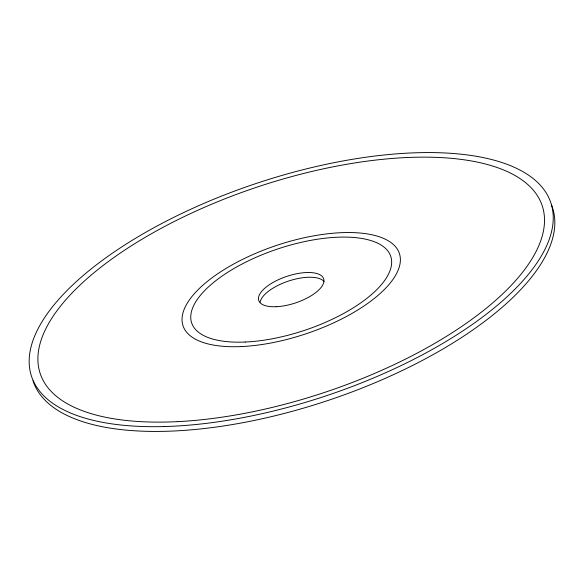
<?xml version="1.0" encoding="UTF-8"?>
<svg xmlns="http://www.w3.org/2000/svg" width="584" height="584" viewBox="0 0 584 584"><rect width="100%" height="100%" fill="white"/><g stroke="black" fill="none" stroke-linecap="round" stroke-linejoin="round"><path stroke-width="0.88" d="M260.15 302.103A34.222 13.972 -18.5 0 1 289.065 280.882A34.222 13.972 -18.5 0 1 323.981 281.378M551.384 204.707A273.779 111.792 -18.5 0 1 331.186 399.398A273.779 111.792 -18.5 0 1 33.018 380.804M163.87 426.561A273.779 111.792 -18.5 0 0 553.216 216.036A273.779 111.792 -18.5 0 0 156.541 226.293A273.779 111.792 -18.5 0 0 163.87 426.561M177.295 421.655A264.654 108.062 -18.5 0 0 544.098 213.963A264.654 108.062 -18.5 0 0 152.227 233.279A264.654 108.062 -18.5 0 0 177.295 421.655M241.265 346.575A114.077 46.581 -18.5 0 0 400.259 257.42A114.077 46.581 -18.5 0 0 232.096 264.895A114.077 46.581 -18.5 0 0 241.265 346.575M245.258 342.02A104.945 42.851 -18.5 0 0 391.536 259.997A104.945 42.851 -18.5 0 0 236.819 266.873A104.945 42.851 -18.5 0 0 245.258 342.02M276.225 306.717A34.222 13.972 -18.5 0 0 323.923 279.97A34.222 13.972 -18.5 0 0 273.473 282.211A34.222 13.972 -18.5 0 0 276.225 306.717"/></g></svg>
